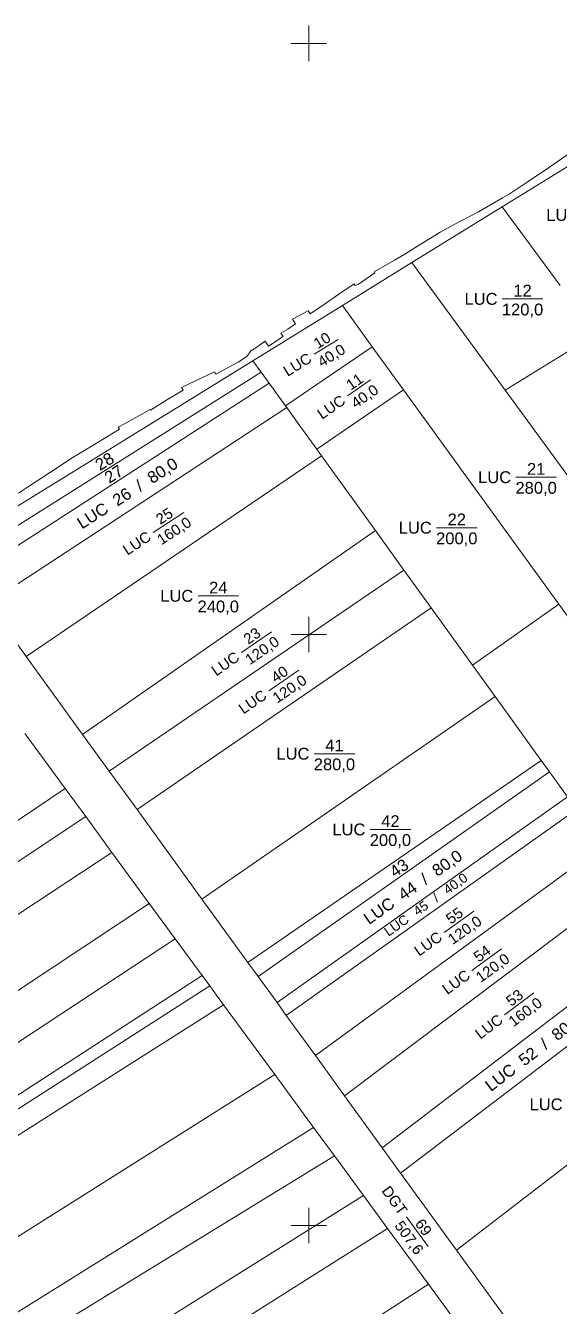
# Model space of a CAD drawing. Header units: metres. Extents: x 591680 to 592121, y 2319362 to 2319832.
# Drawn here: x 591926.1 to 591971.2, y 2319643.2 to 2319751.5 of the extents above; entities that cross this region are included whole.
import ezdxf
from ezdxf.enums import TextEntityAlignment as Align

# ---------------------------------------------------------------- set-up
doc = ezdxf.new("R2010")
doc.units = ezdxf.units.M
doc.header["$MEASUREMENT"] = 0
for name, color, linetype, lineweight in [('Level 10', 7, 'Continuous', 0), ('Level 13', 7, 'Continuous', 0), ('Level 2', 7, 'Continuous', 0), ('Level 4', 7, 'Continuous', 0), ('Level 63', 7, 'Continuous', 0)]:
    doc.layers.add(name, color=color, linetype=linetype, lineweight=lineweight)
doc.styles.get("Standard").update_dxf_attribs({"font": 'arial.ttf'})

# ---------------------------------------------------------------- blocks, each defined once
blk = doc.blocks.new('N_Thua_2')
at = {"layer": 'Level 13', "color": 7, "linetype": 'Continuous', "lineweight": 0}
blk.add_line((0, 0), (3.088262, 0), dxfattribs=at)
at = {"layer": 'Level 13', "color": 3, "linetype": 'Continuous', "lineweight": 0}
blk.add_text('DGT', height=0.9, dxfattribs=at).set_placement((-0.4, 0), align=Align.MIDDLE_RIGHT)
at = {"layer": 'Level 2', "color": 1, "linetype": 'Continuous', "lineweight": 0}
blk.add_text('69', height=0.9, dxfattribs=at).set_placement((1.544131, 0.2), align=Align.CENTER)
at = {"layer": 'Level 4', "color": 1, "linetype": 'Continuous', "lineweight": 0}
blk.add_text('507,6', height=0.9, dxfattribs=at).set_placement((1.544131, -0.4), align=Align.TOP_CENTER)
blk = doc.blocks.new('N_Thua_40')
at = {"layer": 'Level 13', "color": 7, "linetype": 'Continuous', "lineweight": 0}
blk.add_line((0, 0), (3.427591, 0), dxfattribs=at)
at = {"layer": 'Level 13', "color": 3, "linetype": 'Continuous', "lineweight": 0}
blk.add_text('LUC', height=1, dxfattribs=at).set_placement((-0.4, 0), align=Align.MIDDLE_RIGHT)
at = {"layer": 'Level 2', "color": 1, "linetype": 'Continuous', "lineweight": 0}
blk.add_text('41', height=1, dxfattribs=at).set_placement((1.713796, 0.2), align=Align.CENTER)
at = {"layer": 'Level 4', "color": 1, "linetype": 'Continuous', "lineweight": 0}
blk.add_text('280,0', height=1, dxfattribs=at).set_placement((1.713796, -0.4), align=Align.TOP_CENTER)
blk = doc.blocks.new('N_Thua_42')
at = {"layer": 'Level 13', "color": 7, "linetype": 'Continuous', "lineweight": 0}
blk.add_line((0, 0), (3.427591, 0), dxfattribs=at)
at = {"layer": 'Level 13', "color": 3, "linetype": 'Continuous', "lineweight": 0}
blk.add_text('LUC', height=1, dxfattribs=at).set_placement((-0.4, 0), align=Align.MIDDLE_RIGHT)
at = {"layer": 'Level 2', "color": 1, "linetype": 'Continuous', "lineweight": 0}
blk.add_text('21', height=1, dxfattribs=at).set_placement((1.713796, 0.2), align=Align.CENTER)
at = {"layer": 'Level 4', "color": 1, "linetype": 'Continuous', "lineweight": 0}
blk.add_text('280,0', height=1, dxfattribs=at).set_placement((1.713796, -0.4), align=Align.TOP_CENTER)
blk = doc.blocks.new('N_Thua_56')
at = {"layer": 'Level 13', "color": 7, "linetype": 'Continuous', "lineweight": 0}
blk.add_line((0, 0), (3.427591, 0), dxfattribs=at)
at = {"layer": 'Level 13', "color": 3, "linetype": 'Continuous', "lineweight": 0}
blk.add_text('LUC', height=1, dxfattribs=at).set_placement((-0.4, 0), align=Align.MIDDLE_RIGHT)
at = {"layer": 'Level 2', "color": 1, "linetype": 'Continuous', "lineweight": 0}
blk.add_text('24', height=1, dxfattribs=at).set_placement((1.713796, 0.2), align=Align.CENTER)
at = {"layer": 'Level 4', "color": 1, "linetype": 'Continuous', "lineweight": 0}
blk.add_text('240,0', height=1, dxfattribs=at).set_placement((1.713796, -0.4), align=Align.TOP_CENTER)
blk = doc.blocks.new('N_Thua_60')
at = {"layer": 'Level 13', "color": 7, "linetype": 'Continuous', "lineweight": 0}
blk.add_line((0, 0), (3.427591, 0), dxfattribs=at)
at = {"layer": 'Level 13', "color": 3, "linetype": 'Continuous', "lineweight": 0}
blk.add_text('LUC', height=1, dxfattribs=at).set_placement((-0.4, 0), align=Align.MIDDLE_RIGHT)
at = {"layer": 'Level 2', "color": 1, "linetype": 'Continuous', "lineweight": 0}
blk.add_text('51', height=1, dxfattribs=at).set_placement((1.713796, 0.2), align=Align.CENTER)
at = {"layer": 'Level 4', "color": 1, "linetype": 'Continuous', "lineweight": 0}
blk.add_text('240,0', height=1, dxfattribs=at).set_placement((1.713796, -0.4), align=Align.TOP_CENTER)
blk = doc.blocks.new('N_Thua_67')
at = {"layer": 'Level 13', "color": 7, "linetype": 'Continuous', "lineweight": 0}
blk.add_line((0, 0), (3.427591, 0), dxfattribs=at)
at = {"layer": 'Level 13', "color": 3, "linetype": 'Continuous', "lineweight": 0}
blk.add_text('LUC', height=1, dxfattribs=at).set_placement((-0.4, 0), align=Align.MIDDLE_RIGHT)
at = {"layer": 'Level 2', "color": 1, "linetype": 'Continuous', "lineweight": 0}
blk.add_text('22', height=1, dxfattribs=at).set_placement((1.713796, 0.2), align=Align.CENTER)
at = {"layer": 'Level 4', "color": 1, "linetype": 'Continuous', "lineweight": 0}
blk.add_text('200,0', height=1, dxfattribs=at).set_placement((1.713796, -0.4), align=Align.TOP_CENTER)
blk = doc.blocks.new('N_Thua_68')
at = {"layer": 'Level 13', "color": 7, "linetype": 'Continuous', "lineweight": 0}
blk.add_line((0, 0), (3.427591, 0), dxfattribs=at)
at = {"layer": 'Level 13', "color": 3, "linetype": 'Continuous', "lineweight": 0}
blk.add_text('LUC', height=1, dxfattribs=at).set_placement((-0.4, 0), align=Align.MIDDLE_RIGHT)
at = {"layer": 'Level 2', "color": 1, "linetype": 'Continuous', "lineweight": 0}
blk.add_text('42', height=1, dxfattribs=at).set_placement((1.713796, 0.2), align=Align.CENTER)
at = {"layer": 'Level 4', "color": 1, "linetype": 'Continuous', "lineweight": 0}
blk.add_text('200,0', height=1, dxfattribs=at).set_placement((1.713796, -0.4), align=Align.TOP_CENTER)
blk = doc.blocks.new('N_Thua_75')
at = {"layer": 'Level 13', "color": 7, "linetype": 'Continuous', "lineweight": 0}
blk.add_line((0, 0), (3.084832, 0), dxfattribs=at)
at = {"layer": 'Level 13', "color": 3, "linetype": 'Continuous', "lineweight": 0}
blk.add_text('LUC', height=0.9, dxfattribs=at).set_placement((-0.4, 0), align=Align.MIDDLE_RIGHT)
at = {"layer": 'Level 2', "color": 1, "linetype": 'Continuous', "lineweight": 0}
blk.add_text('25', height=0.9, dxfattribs=at).set_placement((1.542416, 0.2), align=Align.CENTER)
at = {"layer": 'Level 4', "color": 1, "linetype": 'Continuous', "lineweight": 0}
blk.add_text('160,0', height=0.9, dxfattribs=at).set_placement((1.542416, -0.4), align=Align.TOP_CENTER)
blk = doc.blocks.new('N_Thua_77')
at = {"layer": 'Level 13', "color": 7, "linetype": 'Continuous', "lineweight": 0}
blk.add_line((0, 0), (3.084832, 0), dxfattribs=at)
at = {"layer": 'Level 13', "color": 3, "linetype": 'Continuous', "lineweight": 0}
blk.add_text('LUC', height=0.9, dxfattribs=at).set_placement((-0.4, 0), align=Align.MIDDLE_RIGHT)
at = {"layer": 'Level 2', "color": 1, "linetype": 'Continuous', "lineweight": 0}
blk.add_text('53', height=0.9, dxfattribs=at).set_placement((1.542416, 0.2), align=Align.CENTER)
at = {"layer": 'Level 4', "color": 1, "linetype": 'Continuous', "lineweight": 0}
blk.add_text('160,0', height=0.9, dxfattribs=at).set_placement((1.542416, -0.4), align=Align.TOP_CENTER)
blk = doc.blocks.new('N_Thua_78')
at = {"layer": 'Level 13', "color": 7, "linetype": 'Continuous', "lineweight": 0}
blk.add_line((0, 0), (3.084832, 0), dxfattribs=at)
at = {"layer": 'Level 13', "color": 3, "linetype": 'Continuous', "lineweight": 0}
blk.add_text('LUC', height=0.9, dxfattribs=at).set_placement((-0.4, 0), align=Align.MIDDLE_RIGHT)
at = {"layer": 'Level 2', "color": 1, "linetype": 'Continuous', "lineweight": 0}
blk.add_text('54', height=0.9, dxfattribs=at).set_placement((1.542416, 0.2), align=Align.CENTER)
at = {"layer": 'Level 4', "color": 1, "linetype": 'Continuous', "lineweight": 0}
blk.add_text('120,0', height=0.9, dxfattribs=at).set_placement((1.542416, -0.4), align=Align.TOP_CENTER)
blk = doc.blocks.new('N_Thua_81')
at = {"layer": 'Level 13', "color": 7, "linetype": 'Continuous', "lineweight": 0}
blk.add_line((0, 0), (3.427591, 0), dxfattribs=at)
at = {"layer": 'Level 13', "color": 3, "linetype": 'Continuous', "lineweight": 0}
blk.add_text('LUC', height=1, dxfattribs=at).set_placement((-0.4, 0), align=Align.MIDDLE_RIGHT)
at = {"layer": 'Level 2', "color": 1, "linetype": 'Continuous', "lineweight": 0}
blk.add_text('12', height=1, dxfattribs=at).set_placement((1.713796, 0.2), align=Align.CENTER)
at = {"layer": 'Level 4', "color": 1, "linetype": 'Continuous', "lineweight": 0}
blk.add_text('120,0', height=1, dxfattribs=at).set_placement((1.713796, -0.4), align=Align.TOP_CENTER)
blk = doc.blocks.new('N_Thua_82')
at = {"layer": 'Level 13', "color": 7, "linetype": 'Continuous', "lineweight": 0}
blk.add_line((0, 0), (3.084832, 0), dxfattribs=at)
at = {"layer": 'Level 13', "color": 3, "linetype": 'Continuous', "lineweight": 0}
blk.add_text('LUC', height=0.9, dxfattribs=at).set_placement((-0.4, 0), align=Align.MIDDLE_RIGHT)
at = {"layer": 'Level 2', "color": 1, "linetype": 'Continuous', "lineweight": 0}
blk.add_text('55', height=0.9, dxfattribs=at).set_placement((1.542416, 0.2), align=Align.CENTER)
at = {"layer": 'Level 4', "color": 1, "linetype": 'Continuous', "lineweight": 0}
blk.add_text('120,0', height=0.9, dxfattribs=at).set_placement((1.542416, -0.4), align=Align.TOP_CENTER)
blk = doc.blocks.new('N_Thua_84')
at = {"layer": 'Level 13', "color": 7, "linetype": 'Continuous', "lineweight": 0}
blk.add_line((0, 0), (3.084832, 0), dxfattribs=at)
at = {"layer": 'Level 13', "color": 3, "linetype": 'Continuous', "lineweight": 0}
blk.add_text('LUC', height=0.9, dxfattribs=at).set_placement((-0.4, 0), align=Align.MIDDLE_RIGHT)
at = {"layer": 'Level 2', "color": 1, "linetype": 'Continuous', "lineweight": 0}
blk.add_text('23', height=0.9, dxfattribs=at).set_placement((1.542416, 0.2), align=Align.CENTER)
at = {"layer": 'Level 4', "color": 1, "linetype": 'Continuous', "lineweight": 0}
blk.add_text('120,0', height=0.9, dxfattribs=at).set_placement((1.542416, -0.4), align=Align.TOP_CENTER)
blk = doc.blocks.new('N_Thua_88')
at = {"layer": 'Level 13', "color": 7, "linetype": 'Continuous', "lineweight": 0}
blk.add_line((0, 0), (3.084832, 0), dxfattribs=at)
at = {"layer": 'Level 13', "color": 3, "linetype": 'Continuous', "lineweight": 0}
blk.add_text('LUC', height=0.9, dxfattribs=at).set_placement((-0.4, 0), align=Align.MIDDLE_RIGHT)
at = {"layer": 'Level 2', "color": 1, "linetype": 'Continuous', "lineweight": 0}
blk.add_text('40', height=0.9, dxfattribs=at).set_placement((1.542416, 0.2), align=Align.CENTER)
at = {"layer": 'Level 4', "color": 1, "linetype": 'Continuous', "lineweight": 0}
blk.add_text('120,0', height=0.9, dxfattribs=at).set_placement((1.542416, -0.4), align=Align.TOP_CENTER)
blk = doc.blocks.new('N_Th1_50')
at = {"layer": 'Level 13', "color": 3, "linetype": 'Continuous', "lineweight": 0}
blk.add_text('LUC', height=1, dxfattribs=at).set_placement((-1.5428, 0), align=Align.MIDDLE_RIGHT)
at = {"layer": 'Level 13', "color": 7, "linetype": 'Continuous', "lineweight": 0}
blk.add_text('/', height=1, dxfattribs=at).set_placement((1.5428, 0), align=Align.MIDDLE_LEFT)
at = {"layer": 'Level 2', "color": 1, "linetype": 'Continuous', "lineweight": 0}
blk.add_text('44', height=1, dxfattribs=at).set_placement((0, 0), align=Align.MIDDLE_CENTER)
at = {"layer": 'Level 4', "color": 1, "linetype": 'Continuous', "lineweight": 0}
blk.add_text('80,0', height=1, dxfattribs=at).set_placement((2.7316, 0), align=Align.MIDDLE_LEFT)
blk = doc.blocks.new('N_Th1_51')
at = {"layer": 'Level 13', "color": 3, "linetype": 'Continuous', "lineweight": 0}
blk.add_text('LUC', height=1, dxfattribs=at).set_placement((-1.53975, 0), align=Align.MIDDLE_RIGHT)
at = {"layer": 'Level 13', "color": 7, "linetype": 'Continuous', "lineweight": 0}
blk.add_text('/', height=1, dxfattribs=at).set_placement((1.53975, 0), align=Align.MIDDLE_LEFT)
at = {"layer": 'Level 2', "color": 1, "linetype": 'Continuous', "lineweight": 0}
blk.add_text('52', height=1, dxfattribs=at).set_placement((0, 0), align=Align.MIDDLE_CENTER)
at = {"layer": 'Level 4', "color": 1, "linetype": 'Continuous', "lineweight": 0}
blk.add_text('80,0', height=1, dxfattribs=at).set_placement((2.72865, 0), align=Align.MIDDLE_LEFT)
blk = doc.blocks.new('N_Thua_89')
at = {"layer": 'Level 13', "color": 7, "linetype": 'Continuous', "lineweight": 0}
blk.add_line((0, 0), (2.650915, 0), dxfattribs=at)
at = {"layer": 'Level 13', "color": 3, "linetype": 'Continuous', "lineweight": 0}
blk.add_text('LUC', height=1, dxfattribs=at).set_placement((-0.4, 0), align=Align.MIDDLE_RIGHT)
at = {"layer": 'Level 2', "color": 1, "linetype": 'Continuous', "lineweight": 0}
blk.add_text('13', height=1, dxfattribs=at).set_placement((1.325457, 0.2), align=Align.CENTER)
at = {"layer": 'Level 4', "color": 1, "linetype": 'Continuous', "lineweight": 0}
blk.add_text('80,0', height=1, dxfattribs=at).set_placement((1.325457, -0.4), align=Align.TOP_CENTER)
blk = doc.blocks.new('N_Th1_52')
at = {"layer": 'Level 13', "color": 3, "linetype": 'Continuous', "lineweight": 0}
blk.add_text('LUC', height=1, dxfattribs=at).set_placement((-1.5451, 0), align=Align.MIDDLE_RIGHT)
at = {"layer": 'Level 13', "color": 7, "linetype": 'Continuous', "lineweight": 0}
blk.add_text('/', height=1, dxfattribs=at).set_placement((1.5451, 0), align=Align.MIDDLE_LEFT)
at = {"layer": 'Level 2', "color": 1, "linetype": 'Continuous', "lineweight": 0}
blk.add_text('26', height=1, dxfattribs=at).set_placement((0, 0), align=Align.MIDDLE_CENTER)
at = {"layer": 'Level 4', "color": 1, "linetype": 'Continuous', "lineweight": 0}
blk.add_text('80,0', height=1, dxfattribs=at).set_placement((2.734, 0), align=Align.MIDDLE_LEFT)
blk = doc.blocks.new('N_Th1_54')
at = {"layer": 'Level 13', "color": 3, "linetype": 'Continuous', "lineweight": 0}
blk.add_text('LUC', height=0.8, dxfattribs=at).set_placement((-1.39915, 0), align=Align.MIDDLE_RIGHT)
at = {"layer": 'Level 13', "color": 7, "linetype": 'Continuous', "lineweight": 0}
blk.add_text('/', height=0.8, dxfattribs=at).set_placement((1.39915, 0), align=Align.MIDDLE_LEFT)
at = {"layer": 'Level 2', "color": 1, "linetype": 'Continuous', "lineweight": 0}
blk.add_text('45', height=0.8, dxfattribs=at).set_placement((0, 0), align=Align.MIDDLE_CENTER)
at = {"layer": 'Level 4', "color": 1, "linetype": 'Continuous', "lineweight": 0}
blk.add_text('40,0', height=0.8, dxfattribs=at).set_placement((2.51025, 0), align=Align.MIDDLE_LEFT)
blk = doc.blocks.new('N_TNho_31')
at = {"layer": 'Level 2', "color": 1, "linetype": 'Continuous', "lineweight": 0}
blk.add_text('43', height=1, dxfattribs=at).set_placement((0, 0), align=Align.MIDDLE_CENTER)
blk = doc.blocks.new('N_Thua_90')
at = {"layer": 'Level 13', "color": 7, "linetype": 'Continuous', "lineweight": 0}
blk.add_line((0, 0), (2.385823, 0), dxfattribs=at)
at = {"layer": 'Level 13', "color": 3, "linetype": 'Continuous', "lineweight": 0}
blk.add_text('LUC', height=0.9, dxfattribs=at).set_placement((-0.4, 0), align=Align.MIDDLE_RIGHT)
at = {"layer": 'Level 2', "color": 1, "linetype": 'Continuous', "lineweight": 0}
blk.add_text('11', height=0.9, dxfattribs=at).set_placement((1.192912, 0.2), align=Align.CENTER)
at = {"layer": 'Level 4', "color": 1, "linetype": 'Continuous', "lineweight": 0}
blk.add_text('40,0', height=0.9, dxfattribs=at).set_placement((1.192912, -0.4), align=Align.TOP_CENTER)
blk = doc.blocks.new('N_Thua_91')
at = {"layer": 'Level 13', "color": 7, "linetype": 'Continuous', "lineweight": 0}
blk.add_line((0, 0), (2.385823, 0), dxfattribs=at)
at = {"layer": 'Level 13', "color": 3, "linetype": 'Continuous', "lineweight": 0}
blk.add_text('LUC', height=0.9, dxfattribs=at).set_placement((-0.4, 0), align=Align.MIDDLE_RIGHT)
at = {"layer": 'Level 2', "color": 1, "linetype": 'Continuous', "lineweight": 0}
blk.add_text('10', height=0.9, dxfattribs=at).set_placement((1.192912, 0.2), align=Align.CENTER)
at = {"layer": 'Level 4', "color": 1, "linetype": 'Continuous', "lineweight": 0}
blk.add_text('40,0', height=0.9, dxfattribs=at).set_placement((1.192912, -0.4), align=Align.TOP_CENTER)
blk = doc.blocks.new('N_TNho_34')
at = {"layer": 'Level 2', "color": 1, "linetype": 'Continuous', "lineweight": 0}
blk.add_text('28', height=1, dxfattribs=at).set_placement((0, 0), align=Align.MIDDLE_CENTER)
blk = doc.blocks.new('N_TNho_35')
at = {"layer": 'Level 2', "color": 1, "linetype": 'Continuous', "lineweight": 0}
blk.add_text('27', height=1, dxfattribs=at).set_placement((0, 0), align=Align.MIDDLE_CENTER)

msp = doc.modelspace()

# ---------------------------------------------------------------- linework, layer by layer
at = {"layer": 'Level 10', "color": 7, "linetype": 'Continuous', "lineweight": 0, "flags": 128}
for points in [[(591955.53, 2319730.66), (591957.25, 2319731.66), (591958.12, 2319732.17), (591958.96, 2319732.69), (591960.65, 2319733.74), (591961.1, 2319734.02), (591962.83, 2319734.95), (591964.34, 2319735.76), (591965.01, 2319736.15), (591966.36, 2319736.92), (591966.92, 2319737.25), (591968.45, 2319738.27), (591970.34, 2319739.53), (591970.52, 2319739.65), (591972.57, 2319741.07)], [(591966.343908, 2319736.166934), (591974.765176, 2319741.366268)], [(591958.712953, 2319731.455543), (591966.343908, 2319736.166934)], [(591966.343908, 2319736.166934), (591971.255906, 2319729.508197)], [(591952.832412, 2319727.824867), (591958.712953, 2319731.455543)], [(591958.712953, 2319731.455543), (591966.599914, 2319720.663621)], [(591955.53, 2319730.66), (591955.575796, 2319730.59027), (591954.188926, 2319729.621831), (591953.906046, 2319729.518977), (591953.82, 2319729.65)], [(591950.1, 2319727.11), (591951.32, 2319727.94), (591952.54, 2319728.78), (591953.82, 2319729.65)], [(591945.27282, 2319723.157536), (591952.832412, 2319727.824867)], [(591952.832412, 2319727.824867), (591955.359731, 2319724.334324)], [(591948.62575, 2319726.657101), (591949.935265, 2319727.360809)], [(591950.1, 2319727.11), (591949.935265, 2319727.360809)], [(591947.63, 2319725.48), (591948.22, 2319725.83), (591948.88, 2319726.27)], [(591948.62575, 2319726.657101), (591948.88, 2319726.27)], [(591947.63, 2319725.48), (591947.818289, 2319725.193291), (591946.591828, 2319724.387006), (591946.310264, 2319724.81573), (591945.51, 2319724.24)], [(591966.599914, 2319720.663621), (591974.293674, 2319725.390179)], [(591945.09, 2319723.99), (591944.787489, 2319723.545878), (591944.084173, 2319723.056105), (591942.147274, 2319722.021436), (591942.015745, 2319722.221705)], [(591945.09, 2319723.99), (591945.51, 2319724.24)], [(591948.028229, 2319719.333331), (591955.359731, 2319724.334324)], [(591955.359731, 2319724.334324), (591957.9936, 2319720.696623)], [(591919.501898, 2319707.246435), (591919.587219, 2319707.299113), (591945.27282, 2319723.157536)], [(591945.27282, 2319723.157536), (591945.970516, 2319722.189211)], [(591920.355822, 2319706.067621), (591945.970516, 2319722.189211)], [(591939.230071, 2319720.888309), (591942.015745, 2319722.221705)], [(591945.970516, 2319722.189211), (591946.642034, 2319721.257217)], [(591921.235901, 2319704.8527), (591946.642034, 2319721.257217)], [(591936.61, 2319718.97), (591938.06, 2319719.87), (591938.94, 2319720.41), (591939.38, 2319720.66)], [(591939.230071, 2319720.888309), (591939.38, 2319720.66)], [(591946.642034, 2319721.257217), (591948.028229, 2319719.333331)], [(591950.671249, 2319715.66511), (591957.9936, 2319720.696623)], [(591957.9936, 2319720.696623), (591971.119737, 2319702.56779)], [(591966.599914, 2319720.663621), (591974.569861, 2319709.758145)], [(591948.134571, 2319719.18574), (591922.84674, 2319702.628988)], [(591948.028229, 2319719.333331), (591948.134571, 2319719.18574)], [(591948.134571, 2319719.18574), (591949.23478, 2319717.65877), (591950.671249, 2319715.66511)], [(591933.886508, 2319717.542808), (591934.406892, 2319717.81833), (591936.572691, 2319719.026805)], [(591936.61, 2319718.97), (591936.572691, 2319719.026805)], [(591928.8, 2319714.15), (591929.86, 2319714.84), (591931.39, 2319715.78), (591934, 2319717.37)], [(591933.886508, 2319717.542808), (591934, 2319717.37)], [(591926.11093, 2319698.122877), (591951.078852, 2319715.099402)], [(591950.671249, 2319715.66511), (591951.078852, 2319715.099402)], [(591951.078852, 2319715.099402), (591955.629267, 2319708.783926)], [(591925.46, 2319711.95), (591926.22, 2319712.45), (591928.8, 2319714.15)], [(591930.877759, 2319691.542422), (591955.629267, 2319708.783926)], [(591955.629267, 2319708.783926), (591958.042234, 2319705.434994)], [(591933.12533, 2319688.439722), (591958.042234, 2319705.434994)], [(591958.042234, 2319705.434994), (591960.345192, 2319702.238742)], [(591922.84674, 2319702.628988), (591923.880483, 2319701.201938), (591926.11093, 2319698.122877)], [(591935.484795, 2319685.182556), (591960.345192, 2319702.238742)], [(591960.345192, 2319702.238742), (591963.836907, 2319697.392624)], [(591963.836907, 2319697.392624), (591971.119737, 2319702.56779)], [(591971.119737, 2319702.56779), (591976.448578, 2319695.207995)], [(591926.11093, 2319698.122877), (591930.877759, 2319691.542422)], [(591963.836907, 2319697.392624), (591965.748284, 2319694.739843)], [(591940.966777, 2319677.614854), (591965.748284, 2319694.739843)], [(591965.748284, 2319694.739843), (591969.647053, 2319689.32878)], [(591925.981428, 2319691.580016), (591926.008258, 2319691.598434), (591929.394897, 2319686.973956)], [(591930.877759, 2319691.542422), (591933.12533, 2319688.439722)], [(591944.848182, 2319672.256698), (591969.647053, 2319689.32878)], [(591969.647053, 2319689.32878), (591970.341291, 2319688.365255)], [(591933.12533, 2319688.439722), (591935.484795, 2319685.182556)], [(591945.710831, 2319671.065839), (591970.341291, 2319688.365255)], [(591970.341291, 2319688.365255), (591971.857662, 2319686.260699)], [(591871.812504, 2319648.129275), (591929.394897, 2319686.973956)], [(591929.394897, 2319686.973956), (591931.136021, 2319684.59644)], [(591947.308315, 2319668.860563), (591971.857662, 2319686.260699)], [(591873.243534, 2319646.084916), (591931.136021, 2319684.59644)], [(591931.136021, 2319684.59644), (591933.357045, 2319681.563617)], [(591935.484795, 2319685.182556), (591940.966777, 2319677.614854)], [(591948.093876, 2319667.77612), (591972.629253, 2319685.189815)], [(591875.244983, 2319643.22566), (591933.357045, 2319681.563617)], [(591933.357045, 2319681.563617), (591936.514178, 2319677.252531)], [(591950.5552, 2319664.378341), (591974.840709, 2319682.120557)], [(591953.015887, 2319660.98144), (591977.054371, 2319679.048238)], [(591878.407654, 2319638.707491), (591936.514178, 2319677.252531)], [(591936.514178, 2319677.252531), (591938.713691, 2319674.249081)], [(591940.966777, 2319677.614854), (591944.848182, 2319672.256698)], [(591956.208455, 2319656.574202), (591980.096494, 2319674.826105)], [(591880.418473, 2319635.83485), (591938.713691, 2319674.249081)], [(591938.713691, 2319674.249081), (591940.98783, 2319671.143729)], [(591957.760319, 2319654.431904), (591981.663051, 2319672.651896)], [(591944.848182, 2319672.256698), (591945.710831, 2319671.065839)], [(591882.352326, 2319633.072161), (591940.98783, 2319671.143729)], [(591940.98783, 2319671.143729), (591941.623224, 2319670.276094)], [(591945.710831, 2319671.065839), (591947.308315, 2319668.860563)], [(591882.770265, 2319632.475096), (591941.623224, 2319670.276094)], [(591941.623224, 2319670.276094), (591941.839456, 2319669.980828), (591942.793975, 2319668.677425)], [(591883.702297, 2319631.143601), (591942.793975, 2319668.677425)], [(591942.793975, 2319668.677425), (591947.110646, 2319662.782983)], [(591947.308315, 2319668.860563), (591948.093876, 2319667.77612)], [(591948.093876, 2319667.77612), (591950.5552, 2319664.378341)], [(591962.491446, 2319647.900733), (591986.290966, 2319666.228859)], [(591950.5552, 2319664.378341), (591953.015887, 2319660.98144)], [(591887.774104, 2319625.326647), (591947.110646, 2319662.782983)], [(591947.110646, 2319662.782983), (591950.406209, 2319658.28287)], [(591953.015887, 2319660.98144), (591956.208455, 2319656.574202)], [(591890.759789, 2319621.061317), (591950.406209, 2319658.28287)], [(591950.406209, 2319658.28287), (591952.157279, 2319655.891772)], [(591956.208455, 2319656.574202), (591957.760319, 2319654.431904)], [(591892.148738, 2319619.077074), (591952.157279, 2319655.891772)], [(591952.157279, 2319655.891772), (591954.610585, 2319652.541767)], [(591957.760319, 2319654.431904), (591962.491446, 2319647.900733)], [(591894.908852, 2319615.133994), (591954.610585, 2319652.541767)], [(591954.610585, 2319652.541767), (591956.658177, 2319649.745767)], [(591897.029558, 2319612.104368), (591956.658177, 2319649.745767)], [(591956.658177, 2319649.745767), (591960.109616, 2319645.032804)], [(591962.491446, 2319647.900733), (591967.914349, 2319640.414588)], [(591900.857917, 2319606.635202), (591960.109616, 2319645.032804)], [(591960.109616, 2319645.032804), (591963.389888, 2319640.553571)]]:
    msp.add_lwpolyline(points, dxfattribs=at)
at = {"layer": 'Level 63', "color": 7, "linetype": 'Continuous', "lineweight": 0}
for p, q in [((591950, 2319751.5), (591950, 2319748.5)), ((591948.5, 2319750), (591951.5, 2319750)), ((591950, 2319701.5), (591950, 2319698.5)), ((591948.5, 2319700), (591951.5, 2319700)), ((591950, 2319651.5), (591950, 2319648.5)), ((591948.5, 2319650), (591951.5, 2319650))]:
    msp.add_line(p, q, dxfattribs=at)

# ---------------------------------------------------------------- block references
at = {"layer": 'Level 2', "color": 1, "linetype": 'Continuous', "lineweight": 0}
for name, p in [('N_Thua_89', (591973.258886, 2319735.480846)), ('N_Thua_81', (591966.350548, 2319728.385082)), ('N_Thua_42', (591967.500548, 2319713.300661)), ('N_Thua_67', (591960.790548, 2319709.027613)), ('N_Thua_56', (591940.630548, 2319703.264854)), ('N_Thua_40', (591950.450548, 2319689.908617)), ('N_Thua_68', (591955.180548, 2319683.502836)), ('N_Thua_60', (591971.850548, 2319660.250672))]:
    msp.add_blockref(name, p, dxfattribs=at)
for name, p, rotation in [('N_Thua_91', (591950.442465, 2319723.696492), 31.691395), ('N_Thua_90', (591953.254539, 2319720.172961), 34.494688), ('N_Th1_52', (591934.194557, 2319711.644714), 32.849976), ('N_TNho_34', (591932.734581, 2319714.639596), 31.691397), ('N_TNho_35', (591933.515453, 2319713.568691), 32.185833), ('N_Thua_75', (591936.850182, 2319708.630616), 33.214052), ('N_Thua_84', (591944.300395, 2319698.468303), 34.860451), ('N_Thua_88', (591946.614375, 2319695.231737), 34.297038), ('N_Th1_50', (591958.339799, 2319678.311592), 35.082617), ('N_TNho_31', (591957.624409, 2319680.245413), 34.544369), ('N_Th1_54', (591959.459961, 2319676.842986), 35.328329), ('N_Thua_82', (591961.426645, 2319674.79274), 35.364779), ('N_Thua_78', (591963.786316, 2319671.57371), 36.150669), ('N_Thua_77', (591966.545942, 2319667.822024), 36.927721), ('N_Th1_51', (591968.523257, 2319664.308611), 37.38201), ('N_Thua_2', (591958.261602, 2319650.722117), 305.919269)]:
    msp.add_blockref(name, p, dxfattribs=dict(at, rotation=rotation))

doc.saveas('drawing.dxf')
